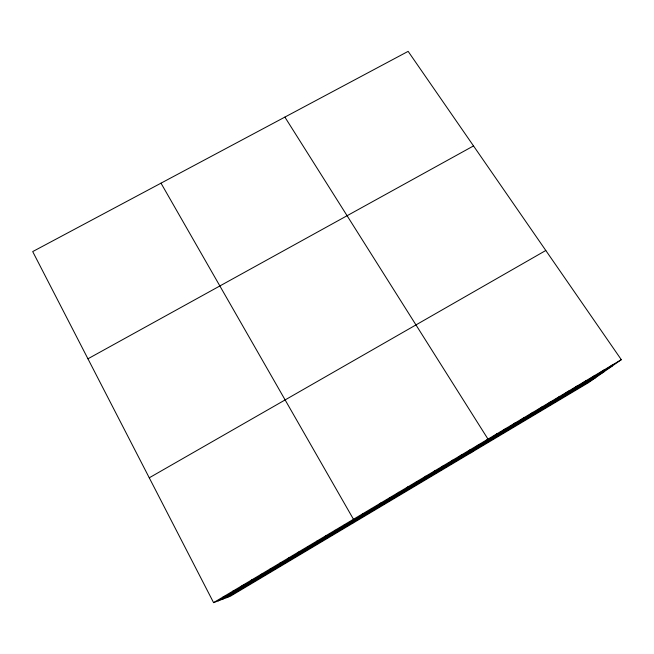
<?xml version="1.0" encoding="UTF-8"?>
<svg xmlns="http://www.w3.org/2000/svg" width="654" height="654" viewBox="0 0 654 654"><rect width="100%" height="100%" fill="white"/><g stroke="black" fill="none" stroke-linecap="round" stroke-linejoin="round"><path stroke-width="0.98" d="M352.637 523.314L353.471 519.276L160.998 183.161M362.071 515.107L362.61 513.831M370.875 509.858L371.717 508.403M379.663 504.626L380.8 502.991M388.419 499.403L389.858 497.596M397.158 494.195L398.899 492.209M405.872 488.996L407.908 486.838M414.571 483.813L416.9 481.475M423.244 478.646L425.868 476.137M431.893 473.488L434.812 470.806M440.526 468.346L443.731 465.493M449.135 463.22L452.633 460.187M457.718 458.102L461.511 454.898M466.286 452.993L470.357 449.625M474.829 447.9L479.194 444.36M470.757 452.87L487.998 439.112L284.882 117.099M492.11 437.6L497.048 433.716M500.85 432.392L506.073 428.337M509.564 427.201L515.074 422.974M518.254 422.018L524.058 417.628M526.928 416.851L533.01 412.29M535.577 411.693L541.945 406.968M544.202 406.551L550.856 401.654M552.802 401.425L559.742 396.357M561.385 396.308L568.604 391.076M569.953 391.206L577.441 385.811M578.488 386.113L586.262 380.554M587.014 381.037L595.058 375.314M595.508 375.968L603.822 370.09M603.985 370.916L612.577 364.875M621.3 359.675L588.371 382.729L230.388 596.227L213.58 602.636L32.7 251.586L408.145 51.364L621.3 359.675L213.58 602.636M218.125 600.903L612.438 365.88M222.45 599.252L603.985 371.799M226.611 597.666L595.819 377.513M149.259 477.804L545.804 250.482M87.938 358.793L473.512 145.924M223.079 596.979L227.298 595.434M232.554 591.33L236.446 589.982M242.005 585.698L245.569 584.545M251.43 580.082L254.668 579.125M260.832 574.482L263.742 573.713M270.2 568.898L272.8 568.318M279.552 563.323L281.825 562.939M288.88 557.764L290.834 557.568M298.183 552.221L299.818 552.213M307.454 546.695L308.778 546.875M316.708 541.185L317.721 541.545M325.937 535.683L326.632 536.231M335.142 530.198L335.527 530.925M344.323 524.729L344.396 525.644"/></g></svg>
